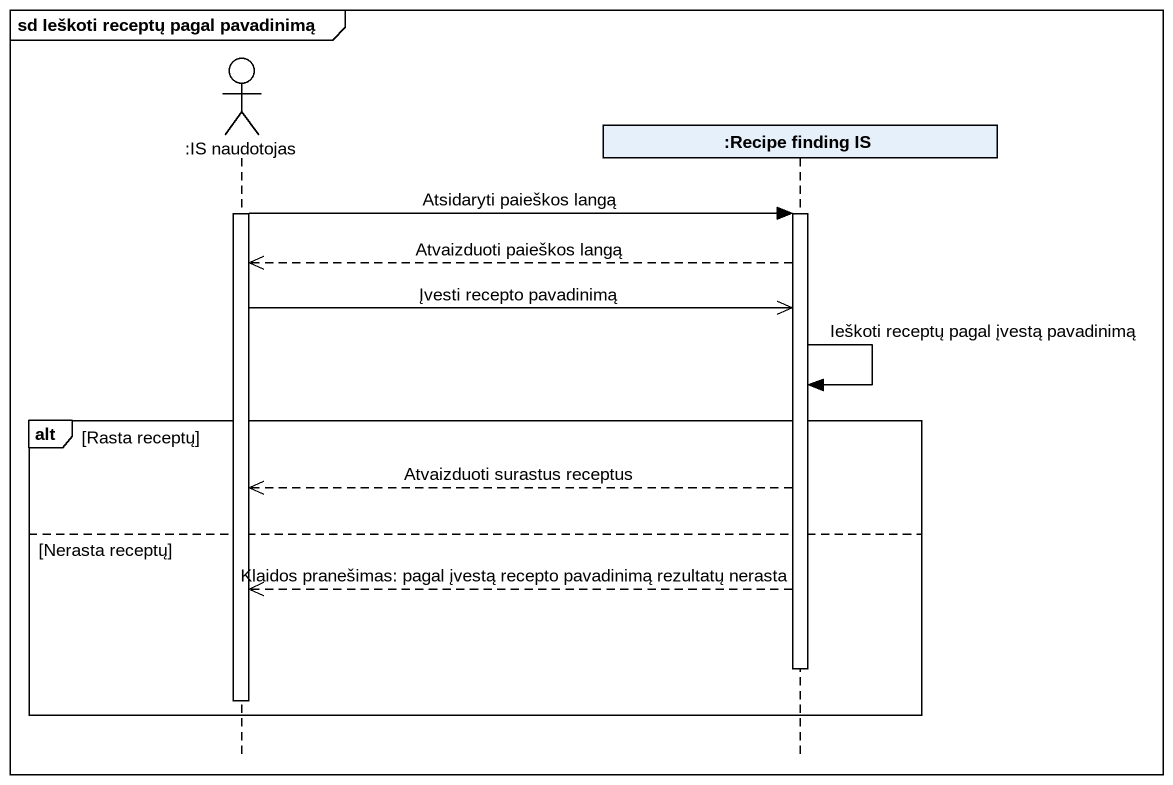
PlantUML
@startuml
mainframe sd Ieškoti receptų pagal pavadinimą
hide footbox
actor ":IS naudotojas" as IS_naudotojas
participant ":Recipe finding IS" as Recipe_finding_IS

activate IS_naudotojas
IS_naudotojas -> Recipe_finding_IS : Atsidaryti paieškos langą
activate Recipe_finding_IS
Recipe_finding_IS -->> IS_naudotojas : Atvaizduoti paieškos langą
IS_naudotojas ->> Recipe_finding_IS : Įvesti recepto pavadinimą
Recipe_finding_IS -> Recipe_finding_IS : Ieškoti receptų pagal įvestą pavadinimą
alt Rasta receptų
  Recipe_finding_IS -->> IS_naudotojas : Atvaizduoti surastus receptus
else Nerasta receptų
  Recipe_finding_IS -->> IS_naudotojas : Klaidos pranešimas: pagal įvestą recepto pavadinimą rezultatų nerasta
  deactivate Recipe_finding_IS
  deactivate IS_naudotojas
end
@enduml
